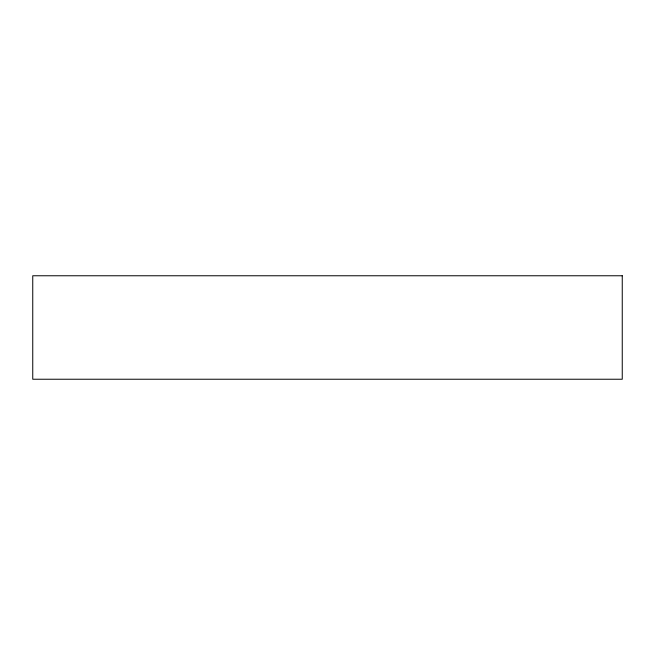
<?xml version="1.0" encoding="UTF-8"?>
<svg xmlns="http://www.w3.org/2000/svg" width="655" height="655" viewBox="0 0 655 655"><rect width="100%" height="100%" fill="white"/><g stroke="black" fill="none" stroke-linecap="round" stroke-linejoin="round"><path stroke-width="0.98" d="M622.25 275.763L32.75 275.763L32.75 379.237L622.25 379.237L622.25 275.763"/></g></svg>
